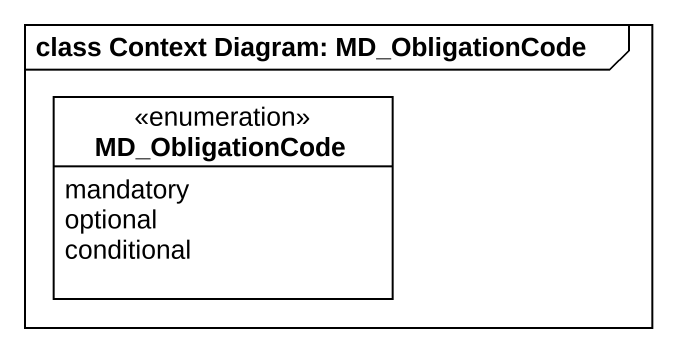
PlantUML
@startuml
mainframe class Context Diagram: MD_ObligationCode
hide circle
hide empty members
enum MD_ObligationCode {
  mandatory
  optional
  conditional
}
@enduml
